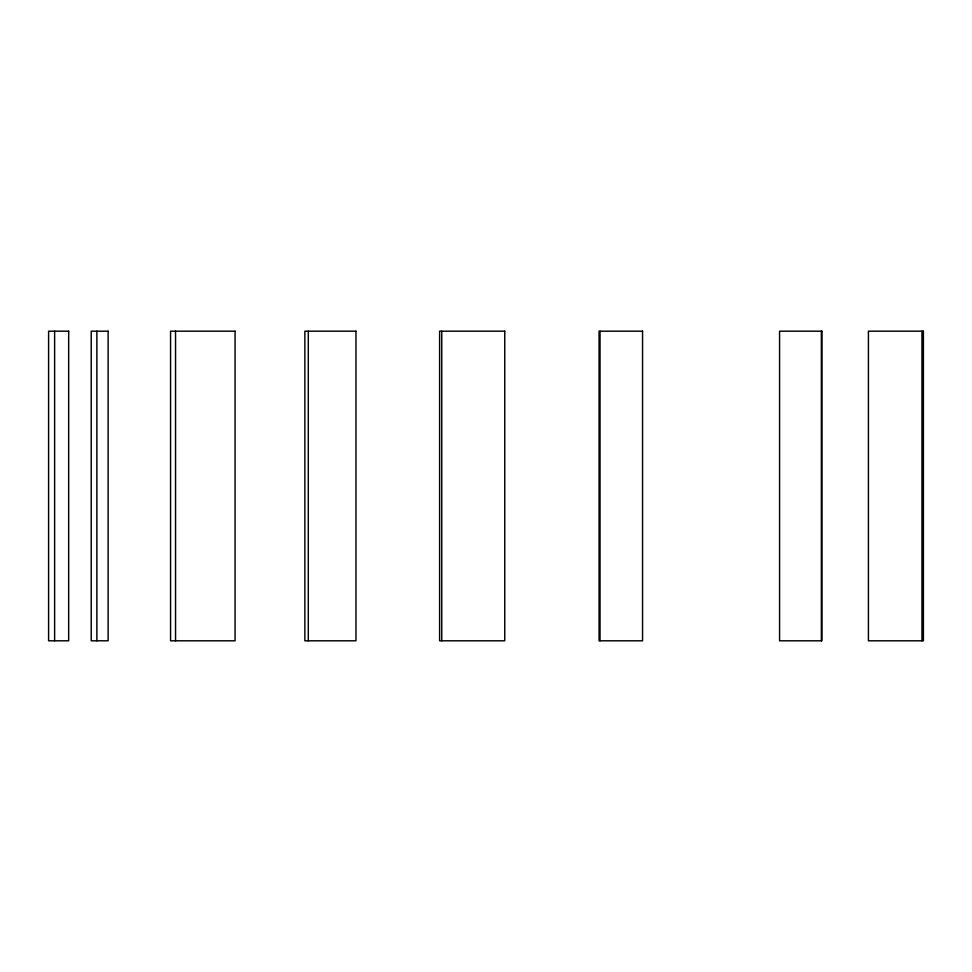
<?xml version="1.0" encoding="UTF-8"?>
<svg xmlns="http://www.w3.org/2000/svg" width="972" height="972" viewBox="0 0 972 972"><rect width="100%" height="100%" fill="white"/><g stroke="black" fill="none" stroke-linecap="round" stroke-linejoin="round"><path stroke-width="1.46" d="M921.954 331.197L921.954 640.803M821.364 331.197L821.364 640.803M600.028 331.197L600.028 640.803M441.75 331.197L441.75 640.803M308.294 331.197L308.294 640.803M175.543 331.197L175.543 640.803M96.872 331.197L96.872 640.803M54.626 331.197L54.626 640.803M68.672 331.197L48.6 331.197L48.6 640.803L68.672 640.803L68.672 331.197M108.123 331.197L91.222 331.197L91.222 640.803L108.123 640.803L108.123 331.197M235.066 331.197L170.562 331.197L170.562 640.803L235.066 640.803L235.066 331.197M355.959 331.197L304.868 331.197L304.868 640.803L355.959 640.803L355.959 331.197M504.76 331.197L439.611 331.197L439.611 640.803L504.76 640.803L504.76 331.197M642.553 331.197L599.068 331.197L599.068 640.803L642.553 640.803L642.553 331.197M821.948 331.197L779.568 331.197L779.568 640.803L821.948 640.803L821.948 331.197M923.4 331.197L868.421 331.197L868.421 640.803L923.4 640.803L923.4 331.197"/></g></svg>
